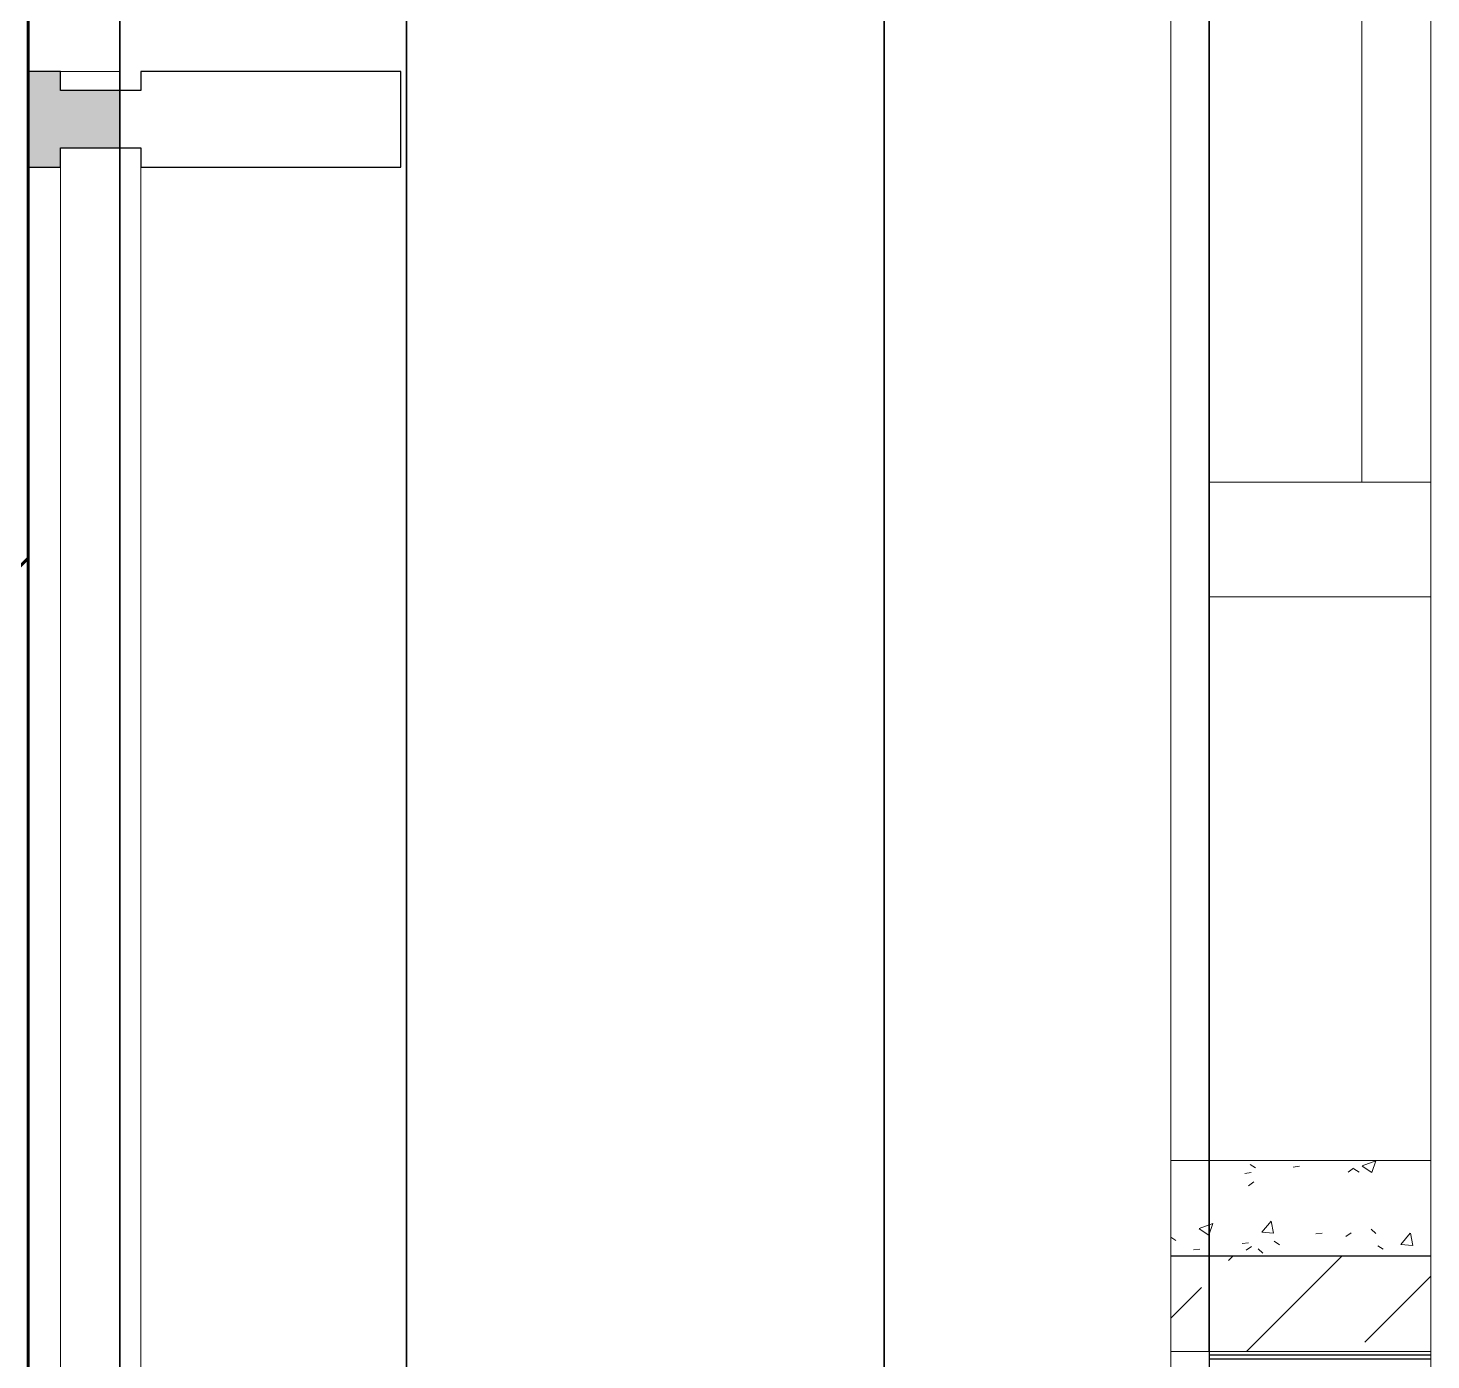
# Model space of a CAD drawing. Header units: millimetres. Extents: x 3914 to 443608, y -156176 to 78197.
# Drawn here: x 437806 to 438541, y 10753 to 11450 of the extents above; entities that cross this region are included whole.
import ezdxf

# ---------------------------------------------------------------- set-up
doc = ezdxf.new("R2010")
doc.units = ezdxf.units.MM
for name, color, linetype, lineweight in [('0) клиннинг', 90, 'Continuous', 60), ('A-DETL-GENF', 7, 'Continuous', 9), ('A-FLOR', 7, 'Continuous', 9), ('A-GLAZ-1', 7, 'Continuous', 5), ('A-GLAZ-CURT-1', 7, 'Continuous', 5), ('A-GLAZ-CWMG', 7, 'Continuous', 9), ('A-GLAZ-CWMG-1', 7, 'Continuous', 25), ('A-ROOF', 7, 'Continuous', 9), ('A-ROOF-1', 7, 'Continuous', 25), ('A-ROOF-PATT-1', 7, 'Continuous', 5), ('A-WALL', 7, 'Continuous', 5), ('I-WALL-1', 7, 'Continuous', 35)]:
    doc.layers.add(name, color=color, linetype=linetype, lineweight=lineweight)

# ---------------------------------------------------------------- blocks, each defined once
blk = doc.blocks.new('Прямоугольный импост - Рядовой 50х195-39561558-АР2_Фасад в А-Г копия 1')
at = {"layer": 'A-GLAZ-CWMG'}
for p, q in [((10219, 13730), (10250, 13730)), ((10202, 11425), (10202, 13680))]:
    blk.add_line(p, q, dxfattribs=at)
blk = doc.blocks.new('Прямоугольный импост - Рядовой 50х195-39561512-АР2_Фасад в А-Г копия 1')
at = {"layer": 'A-GLAZ-CWMG'}
blk.add_hatch(color=256, dxfattribs=at).paths.add_polyline_path([(10219, 13680), (10219, 13690), (10250, 13690), (10250, 13720), (10219, 13720), (10219, 13730), (10202, 13730), (10202, 13680)], flags=0)
at = {"layer": 'A-GLAZ-CWMG-1'}
for p, q in [((10219, 13730), (10202, 13730)), ((10202, 13730), (10202, 13680)), ((10219, 13720), (10219, 13730)), ((10397, 13730), (10261, 13730)), ((10261, 13730), (10261, 13720)), ((10397, 13680), (10397, 13730)), ((10261, 13720), (10219, 13720)), ((10219, 13680), (10219, 13690)), ((10219, 13690), (10261, 13690)), ((10261, 13690), (10261, 13680)), ((10202, 13680), (10219, 13680)), ((10261, 13680), (10397, 13680))]:
    blk.add_line(p, q, dxfattribs=at)
blk = doc.blocks.new('PNS_Панель прямоугольная - Нр_Стемалит - 42 мм-39561648-АР2_Фасад в А-Г копия 1')
at = {"layer": 'A-GLAZ-1'}
for p, q in [((10261, 13690), (10219, 13690)), ((10219, 13690), (10219, 11415)), ((10261, 11415), (10261, 13690))]:
    blk.add_line(p, q, dxfattribs=at)
blk = doc.blocks.new('DET_L_Линия разрыва - М100-35794277-АР2_Фасад в А-Г копия 1')
at = {"layer": 'A-DETL-GENF'}
blk.add_line((10936.13, 17334.21), (10936.13, 8070.02), dxfattribs=at)

msp = doc.modelspace()

# ---------------------------------------------------------------- hatches: boundary and pattern name
at = {"layer": '0) клиннинг'}
h = msp.add_hatch(dxfattribs=at)
h.set_pattern_fill('ANSI31', color=256, scale=888)
h.paths.add_polyline_path([(437806.39, 11627.22), (427259, 11627.22), (427259, -2302.8), (435034.36, -2302.8), (435034.36, 1357.2), (433414.39, 1357.2), (433409.39, 2718.73), (434034.79, 2718.73), (434024.39, 2482.2), (437806.39, 2482.2)])
at = {"layer": 'A-ROOF-PATT-1'}
h = msp.add_hatch(dxfattribs=at)
h.set_pattern_fill('FP_92', color=256, style=0, pattern_type=2)
h.set_pattern_definition([(50, (431356.446, 2643.2), (72.87376, -6.37607), [7.62, -83.82]), (355, (431356.446, 2643.2), (-14.097, 76.42244), [6.096, -67.056]), (100.451, (431362.52, 2642.67), (58.77696, 70.04687), [6.476, -71.236]), (46.184, (431356.45, 2663.52), (108.4314, -16.81745), [11.43, -125.73]), (96.636, (431365.48, 2662.12), (94.961, 98.9709), [9.714, -106.854]), (351.184, (431356.45, 2663.52), (94.9623, 98.9702), [9.144, -100.584]), (21, (431366.606, 2658.44), (60.64565, -40.90654), [7.62, -83.82]), (326, (431366.606, 2658.44), (24.72083, 73.67493), [6.096, -67.056]), (71.451, (431371.66, 2655.03), (85.3669, 32.76874), [6.476, -71.236]), (37.5, (431356.446, 2643.198), (1.235525, 33.82243), [3.353, -62.89, 3.353, -64.719, -67.31]), (37.5, (431356.446, 2643.198), (1.235525, 33.82243), [-134.315, 3.353, -63.957]), (7.5, (431356.446, 2643.198), (26.72815, 40.07255), [3.353, -35.458, 3.353, -61.366, -25.654]), (7.5, (431356.446, 2643.198), (26.72815, 40.07255), [-103.53, 3.353, -22.301]), (327.5, (431333.79, 2643.198), (54.23632, -2.29212), [3.353, -22.047, 3.353, -75.895, -105.156]), (327.5, (431333.79, 2643.198), (54.23632, -2.29212), [-104.648, 3.353, -101.803]), (317.5, (431323.63, 2643.2), (59.25158, 10.17014), [3.353, -29.667, 3.353, -49.276, -74.676]), (317.5, (431323.63, 2643.2), (59.25158, 10.17014), [-85.649, 3.353, -71.323])])
h.paths.add_polyline_path([(438404.39, 10807.2), (438540.52, 10807.2), (438540.52, 10857.2), (438404.39, 10857.2)], flags=0)
h = msp.add_hatch(dxfattribs=at)
h.set_pattern_fill('FP_93', color=256, style=0, pattern_type=2)
h.set_pattern_definition([(45, (431356.446, 2643.198), (21.38362, 78.40895), [100.806, -20.161, 3.353, -16.808])])
h.paths.add_polyline_path([(438424.39, 10757.2), (438540.52, 10757.2), (438540.52, 10807.2), (438404.39, 10807.2), (438404.39, 10757.2)], flags=0)

# ---------------------------------------------------------------- linework, layer by layer
at = {"layer": '0) клиннинг'}
msp.add_lwpolyline([(437806.39, -2302.8), (427259, -2302.8), (427259, 11627.22), (437806.39, 11627.22)], close=True, dxfattribs=at)
at = {"layer": 'A-FLOR'}
for p, q in [((438424.39, 11212.2), (438540.52, 11212.2)), ((438424.39, 11152.2), (438540.52, 11152.2))]:
    msp.add_line(p, q, dxfattribs=at)
at = {"layer": 'A-ROOF'}
for p, q in [((438540.52, 10857.2), (438404.39, 10857.2)), ((438404.39, 10857.2), (438404.39, 10757.2)), ((438404.39, 10757.2), (438540.52, 10757.2)), ((438540.52, 10757.26), (438424.39, 10757.26))]:
    msp.add_line(p, q, dxfattribs=at)
at = {"layer": 'A-ROOF-1'}
for p, q in [((438404.39, 10807.2), (438540.52, 10807.2)), ((438424.39, 10757.26), (438424.39, 10685.18)), ((438540.52, 10755.26), (438424.39, 10755.26)), ((438540.52, 10753.26), (438424.39, 10753.26))]:
    msp.add_line(p, q, dxfattribs=at)
at = {"layer": 'A-WALL'}
for p, q in [((438504.39, 11564.24), (438504.39, 11212.2)), ((438404.39, 11529.42), (438404.39, 10685.18))]:
    msp.add_line(p, q, dxfattribs=at)
at = {"layer": 'I-WALL-1'}
for p, q in [((438424.39, 10757.26), (438424.39, 11529.42)), ((437854.39, 11477.2), (437854.39, 9097.2)), ((438004.39, 11477.2), (438004.39, 10217.2)), ((438254.39, 11477.2), (438254.39, 10217.2))]:
    msp.add_line(p, q, dxfattribs=at)

# ---------------------------------------------------------------- block references
at = {"layer": 'A-DETL-GENF'}
msp.add_blockref('DET_L_Линия разрыва - М100-35794277-АР2_Фасад в А-Г копия 1', (427604.39, -2302.8), dxfattribs=at)
at = {"layer": 'A-GLAZ-CURT-1'}
msp.add_blockref('PNS_Панель прямоугольная - Нр_Стемалит - 42 мм-39561648-АР2_Фасад в А-Г копия 1', (427604.39, -2302.8), dxfattribs=at)
at = {"layer": 'A-GLAZ-CWMG'}
for name in ['Прямоугольный импост - Рядовой 50х195-39561558-АР2_Фасад в А-Г копия 1', 'Прямоугольный импост - Рядовой 50х195-39561512-АР2_Фасад в А-Г копия 1']:
    msp.add_blockref(name, (427604.39, -2302.8), dxfattribs=at)

doc.saveas('drawing.dxf')
